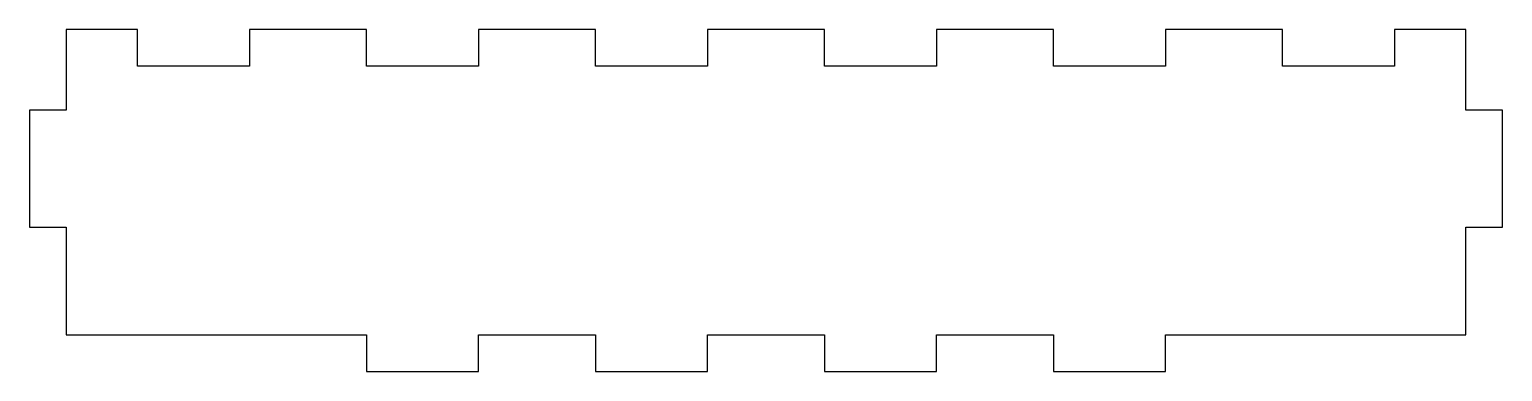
# Model space of a CAD drawing. Header units: millimetres. Extents: x -103 to 17, y 32 to 60.
import ezdxf

# ---------------------------------------------------------------- set-up
doc = ezdxf.new("R2010")
doc.units = ezdxf.units.MM
doc.layers.get('0').update_dxf_attribs({"linetype": 'CONTINUOUS'})

msp = doc.modelspace()

# ---------------------------------------------------------------- linework, layer by layer
msp.add_lwpolyline([(-47.8, 34.99), (-38.23, 34.99), (-38.23, 32), (-29.07, 32), (-29.07, 34.99), (-19.5, 34.99), (-19.5, 32), (-10.33, 32), (-10.33, 34.99), (14.23, 34.99), (14.23, 43.77), (17.23, 43.77), (17.23, 53.33), (14.23, 53.33), (14.23, 59.92), (8.4, 59.92), (8.4, 56.92), (-0.77, 56.92), (-0.77, 59.92), (-10.33, 59.92), (-10.33, 56.92), (-19.5, 56.92), (-19.5, 59.92), (-29.07, 59.92), (-29.07, 56.92), (-38.23, 56.92), (-38.23, 59.92), (-47.8, 59.92), (-47.8, 56.92), (-56.97, 56.92), (-56.97, 59.92), (-66.53, 59.92), (-66.53, 56.92), (-75.7, 56.92), (-75.7, 59.92), (-85.26, 59.92), (-85.26, 56.92), (-94.43, 56.92), (-94.43, 59.92), (-100.27, 59.92), (-100.27, 53.33), (-103.27, 53.33), (-103.27, 43.77), (-100.27, 43.77), (-100.27, 34.99), (-75.7, 34.99), (-75.7, 32), (-66.53, 32), (-66.53, 34.99), (-56.97, 34.99), (-56.97, 32), (-47.8, 32)], close=True)

doc.saveas('drawing.dxf')
